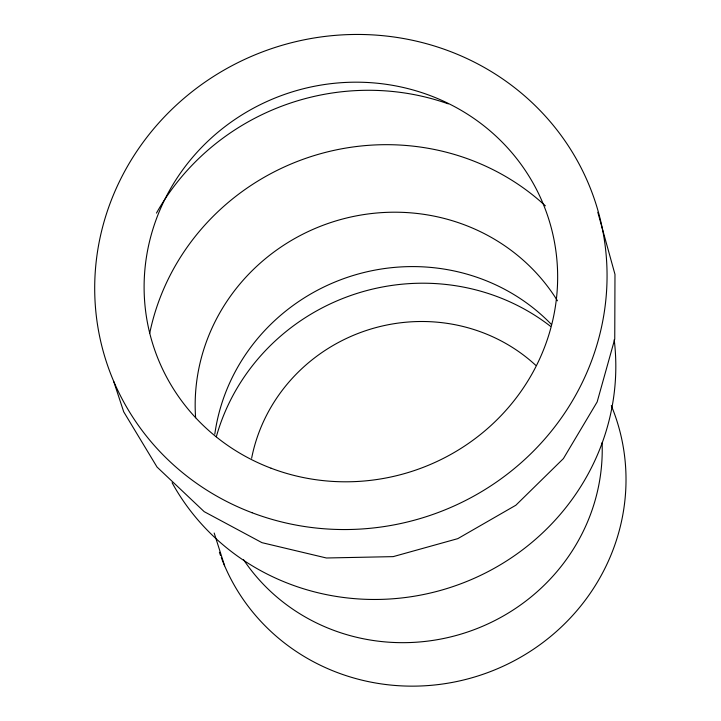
<?xml version="1.0" encoding="UTF-8"?>
<svg xmlns="http://www.w3.org/2000/svg" width="721" height="721" viewBox="0 0 721 721"><rect width="100%" height="100%" fill="white"/><g stroke="black" fill="none" stroke-linecap="round" stroke-linejoin="round"><path stroke-width="1.08" d="M224.601 565.778L214.182 533.035M113.819 381.76L123.706 411.808L157.025 467.037L204.187 511.658L261.957 542.661L326.406 557.991L393.188 556.63L457.799 538.641L515.866 505.223L563.407 458.592L597.159 401.921L614.752 339.068L614.977 274.368L597.817 212.28M195.616 417.747A195.373 187.235 -18.2 0 1 332.264 222.059A195.373 187.235 -18.2 0 1 557.468 300.81M614.193 339.69A236.263 226.421 -18.2 0 1 450.111 587.525A236.263 226.421 -18.2 0 1 172.094 482.737M149.743 333.129A236.263 226.421 -18.2 0 1 311.283 156.493A236.263 226.421 -18.2 0 1 545.373 205.846M156.457 213.101A236.263 226.421 -18.2 0 1 448.282 103.86M251.629 458.241A169.534 162.468 -18.2 0 1 367.007 330.254A169.534 162.468 -18.2 0 1 535.703 365.277M611.3 405.617A209.333 200.609 -18.2 0 1 491.235 671.278A209.333 200.609 -18.2 0 1 221.293 557.531M220.518 555.44A209.333 200.609 -18.2 0 1 219.4 552.268M216.327 436.746A209.333 200.609 -18.2 0 1 550.456 326.271M602.089 442.703A195.373 187.235 -18.2 0 1 465.694 632.632A195.373 187.235 -18.2 0 1 243.572 559.721M214.804 434.114A195.373 187.235 -18.2 0 1 349.649 276.603A195.373 187.235 -18.2 0 1 551.358 324.387M271.051 468.199A207.594 198.942 -18.2 0 0 555.981 251.647A207.594 198.942 -18.2 0 0 225.61 126.139A207.594 198.942 -18.2 0 0 271.051 468.199M252.035 512.721A257.208 246.483 -18.2 0 0 604.982 244.338A257.208 246.483 -18.2 0 0 195.634 88.935A257.208 246.483 -18.2 0 0 252.035 512.721"/></g></svg>
